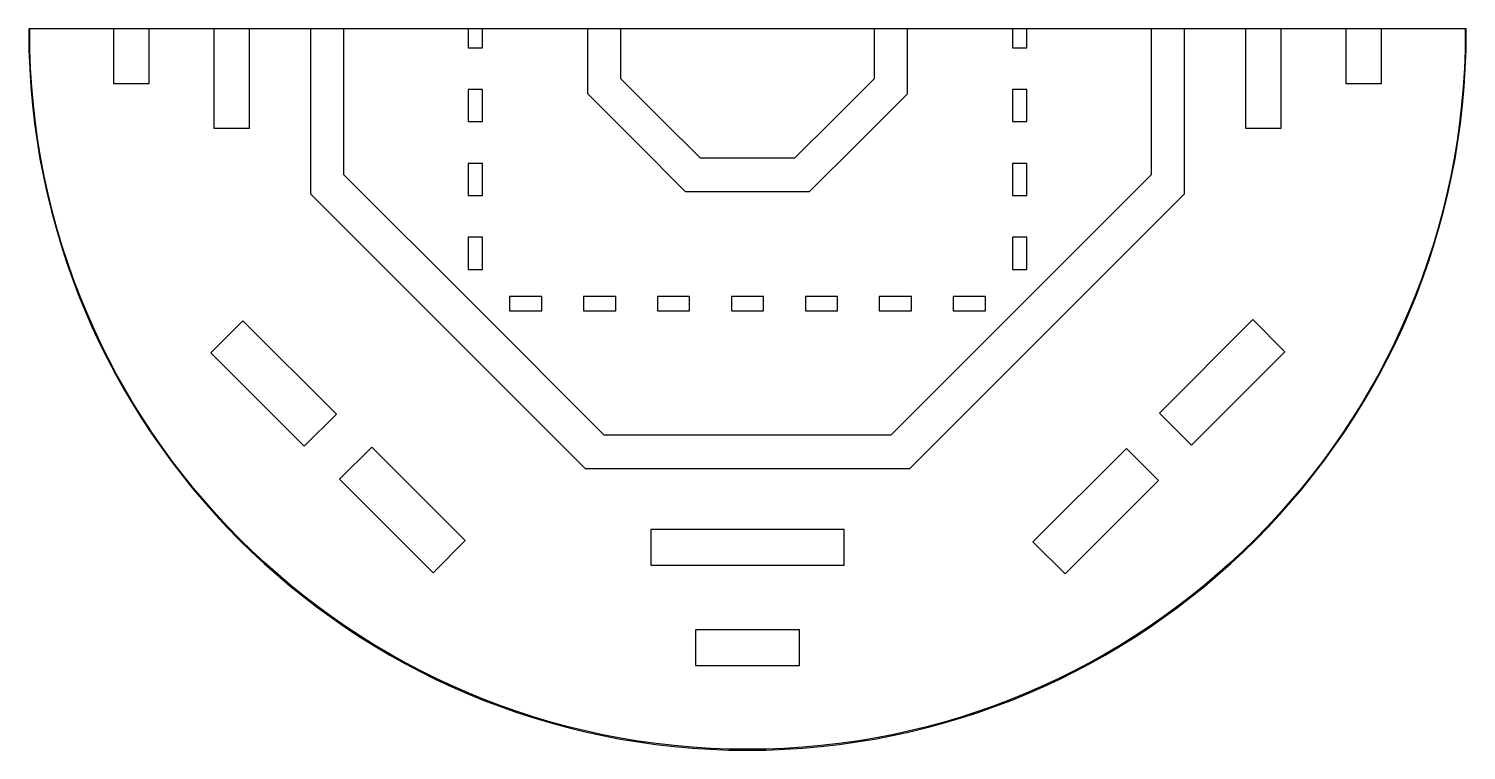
# Model space of a CAD drawing. Extents: x 2 to 307, y 95 to 248.
import ezdxf

# ---------------------------------------------------------------- set-up
doc = ezdxf.new("R2010")
doc.units = 0
doc.layers.add('Layer_1', color=7, linetype='CONTINUOUS')

msp = doc.modelspace()

# ---------------------------------------------------------------- linework, layer by layer
at = {"layer": 'Layer_1', "color": 7}
for points in [[(2.105387, 247.806335), (1.906441, 247.806335)], [(306.89909, 247.806335), (1.906441, 247.806335)], [(306.89872, 247.806335), (306.69925, 247.806335)]]:
    msp.add_lwpolyline(points, dxfattribs=at)
at = {"layer": 'Layer_1', "color": 1}
for points in [[(27.452597, 236.190506), (27.452597, 247.806335), (19.887683, 247.806335), (19.887683, 236.190506)], [(48.734489, 226.689794), (48.734489, 247.806335), (41.169576, 247.806335), (41.169576, 226.689794)], [(188.82051, 154.47663), (217.97688, 183.63247), (247.13272, 212.789867), (247.13272, 246.714412), (247.13272, 247.806335), (240.0391, 247.806335), (240.0391, 247.193969), (240.0391, 216.790139), (212.41701, 189.18046), (184.7944, 161.57026), (154.39111, 161.57026), (123.98778, 161.57026), (96.377586, 189.19234), (68.76739, 216.814944), (68.76739, 247.218257), (68.76739, 247.806335), (61.67272, 247.806335), (61.67272, 246.72578), (61.67272, 212.788835), (90.828559, 183.63247), (119.98443, 154.47663), (154.40246, 154.47663)], [(167.54222, 213.257023), (177.94781, 223.625899), (188.35233, 233.996325), (188.35233, 247.171748), (188.35233, 247.806335), (181.2587, 247.806335), (181.2587, 247.206888), (181.2587, 237.202331), (172.83286, 228.776489), (164.40701, 220.350646), (154.40246, 220.350646), (144.39843, 220.350646), (135.97259, 228.776489), (127.54622, 237.202331), (127.54622, 247.206888), (127.54622, 247.806335), (120.45258, 247.806335), (120.45258, 247.172781), (120.45258, 234.068155), (130.82147, 223.662589), (141.19086, 213.257023), (154.36682, 213.257023)], [(267.63535, 226.689794), (267.63535, 247.806335), (260.07095, 247.806335), (260.07095, 226.689794)], [(288.91777, 236.190506), (288.91777, 247.806335), (281.35285, 247.806335), (281.35285, 236.190506)], [(248.62307, 159.45927), (268.44563, 179.28132), (261.63933, 186.08762), (241.81728, 166.26506)], [(60.365837, 159.22363), (67.172137, 166.02941), (47.349581, 185.85198), (40.54328, 179.04567)], [(87.682505, 132.37824), (94.488302, 139.18454), (74.665719, 159.00711), (67.859948, 152.2008)], [(221.7782, 132.1426), (241.60076, 151.96516), (234.79446, 158.77146), (214.9719, 138.9489)], [(174.91957, 133.97246), (174.91957, 141.53737), (133.8859, 141.53737), (133.8859, 133.97246)], [(165.41886, 112.69055), (165.41886, 120.25495), (143.38661, 120.25495), (143.38661, 112.69055)]]:
    msp.add_lwpolyline(points, close=True, dxfattribs=at)
at = {"layer": 'Layer_1', "color": 7}
for points in [[(98.152676, 243.791593), (98.152676, 247.806335), (95.152327, 247.806335), (95.152327, 243.791593)], [(213.65259, 243.791593), (213.65259, 247.806335), (210.65277, 247.806335), (210.65277, 243.791593)], [(98.152676, 228.104178), (98.152676, 234.934252), (95.152327, 234.934252), (95.152327, 228.104178)], [(213.65259, 228.104178), (213.65259, 234.934252), (210.65277, 234.934252), (210.65277, 228.104178)], [(98.152676, 212.416765), (98.152676, 219.246838), (95.152327, 219.246838), (95.152327, 212.416765)], [(213.65259, 212.416765), (213.65259, 219.246838), (210.65277, 219.246838), (210.65277, 212.416765)], [(98.152676, 196.72935), (98.152676, 203.559422), (95.152327, 203.559422), (95.152327, 196.72935)], [(213.65259, 196.72935), (213.65259, 203.559422), (210.65277, 203.559422), (210.65277, 196.72935)], [(110.75499, 187.95676), (110.75499, 190.95657), (103.92493, 190.95657), (103.92493, 187.95676)], [(126.44243, 187.95676), (126.44243, 190.95657), (119.61234, 190.95657), (119.61234, 187.95676)], [(142.13034, 187.95676), (142.13034, 190.95657), (135.30028, 190.95657), (135.30028, 187.95676)], [(157.81775, 187.95676), (157.81775, 190.95657), (150.98769, 190.95657), (150.98769, 187.95676)], [(173.50519, 187.95676), (173.50519, 190.95657), (166.6751, 190.95657), (166.6751, 187.95676)], [(189.1926, 187.95676), (189.1926, 190.95657), (182.36251, 190.95657), (182.36251, 187.95676)], [(204.88051, 187.95676), (204.88051, 190.95657), (198.05045, 190.95657), (198.05045, 187.95676)], [(154.40246, 94.70664)]]:
    msp.add_lwpolyline(points, close=True, dxfattribs=at)
for points in [[(1.906441, 247.806335), (1.906441, 247.606222), (1.902741, 247.406665), (1.902741, 247.206371)], [(1.902741, 247.206371), (1.902741, 162.98413), (70.180242, 94.70664), (154.40246, 94.70664)], [(2.101687, 247.206371), (2.101687, 247.406671), (2.104597, 247.606216), (2.105387, 247.806335)], [(154.40247, 94.90766), (70.28833, 94.90766), (2.101687, 163.09222), (2.101687, 247.206371)], [(154.40246, 94.70664), (238.6247, 94.70663), (306.90273, 162.98413), (306.90272, 247.206371)], [(306.70325, 247.206371), (306.70326, 163.09222), (238.51662, 94.90766), (154.40247, 94.90766)], [(306.69925, 247.806335), (306.70004, 247.606216), (306.70325, 247.406671), (306.70325, 247.206371)], [(306.90272, 247.206371), (306.90272, 247.406665), (306.89972, 247.606222), (306.89872, 247.806335)]]:
    msp.add_open_spline(points, degree=3, dxfattribs=at)

doc.saveas('drawing.dxf')
